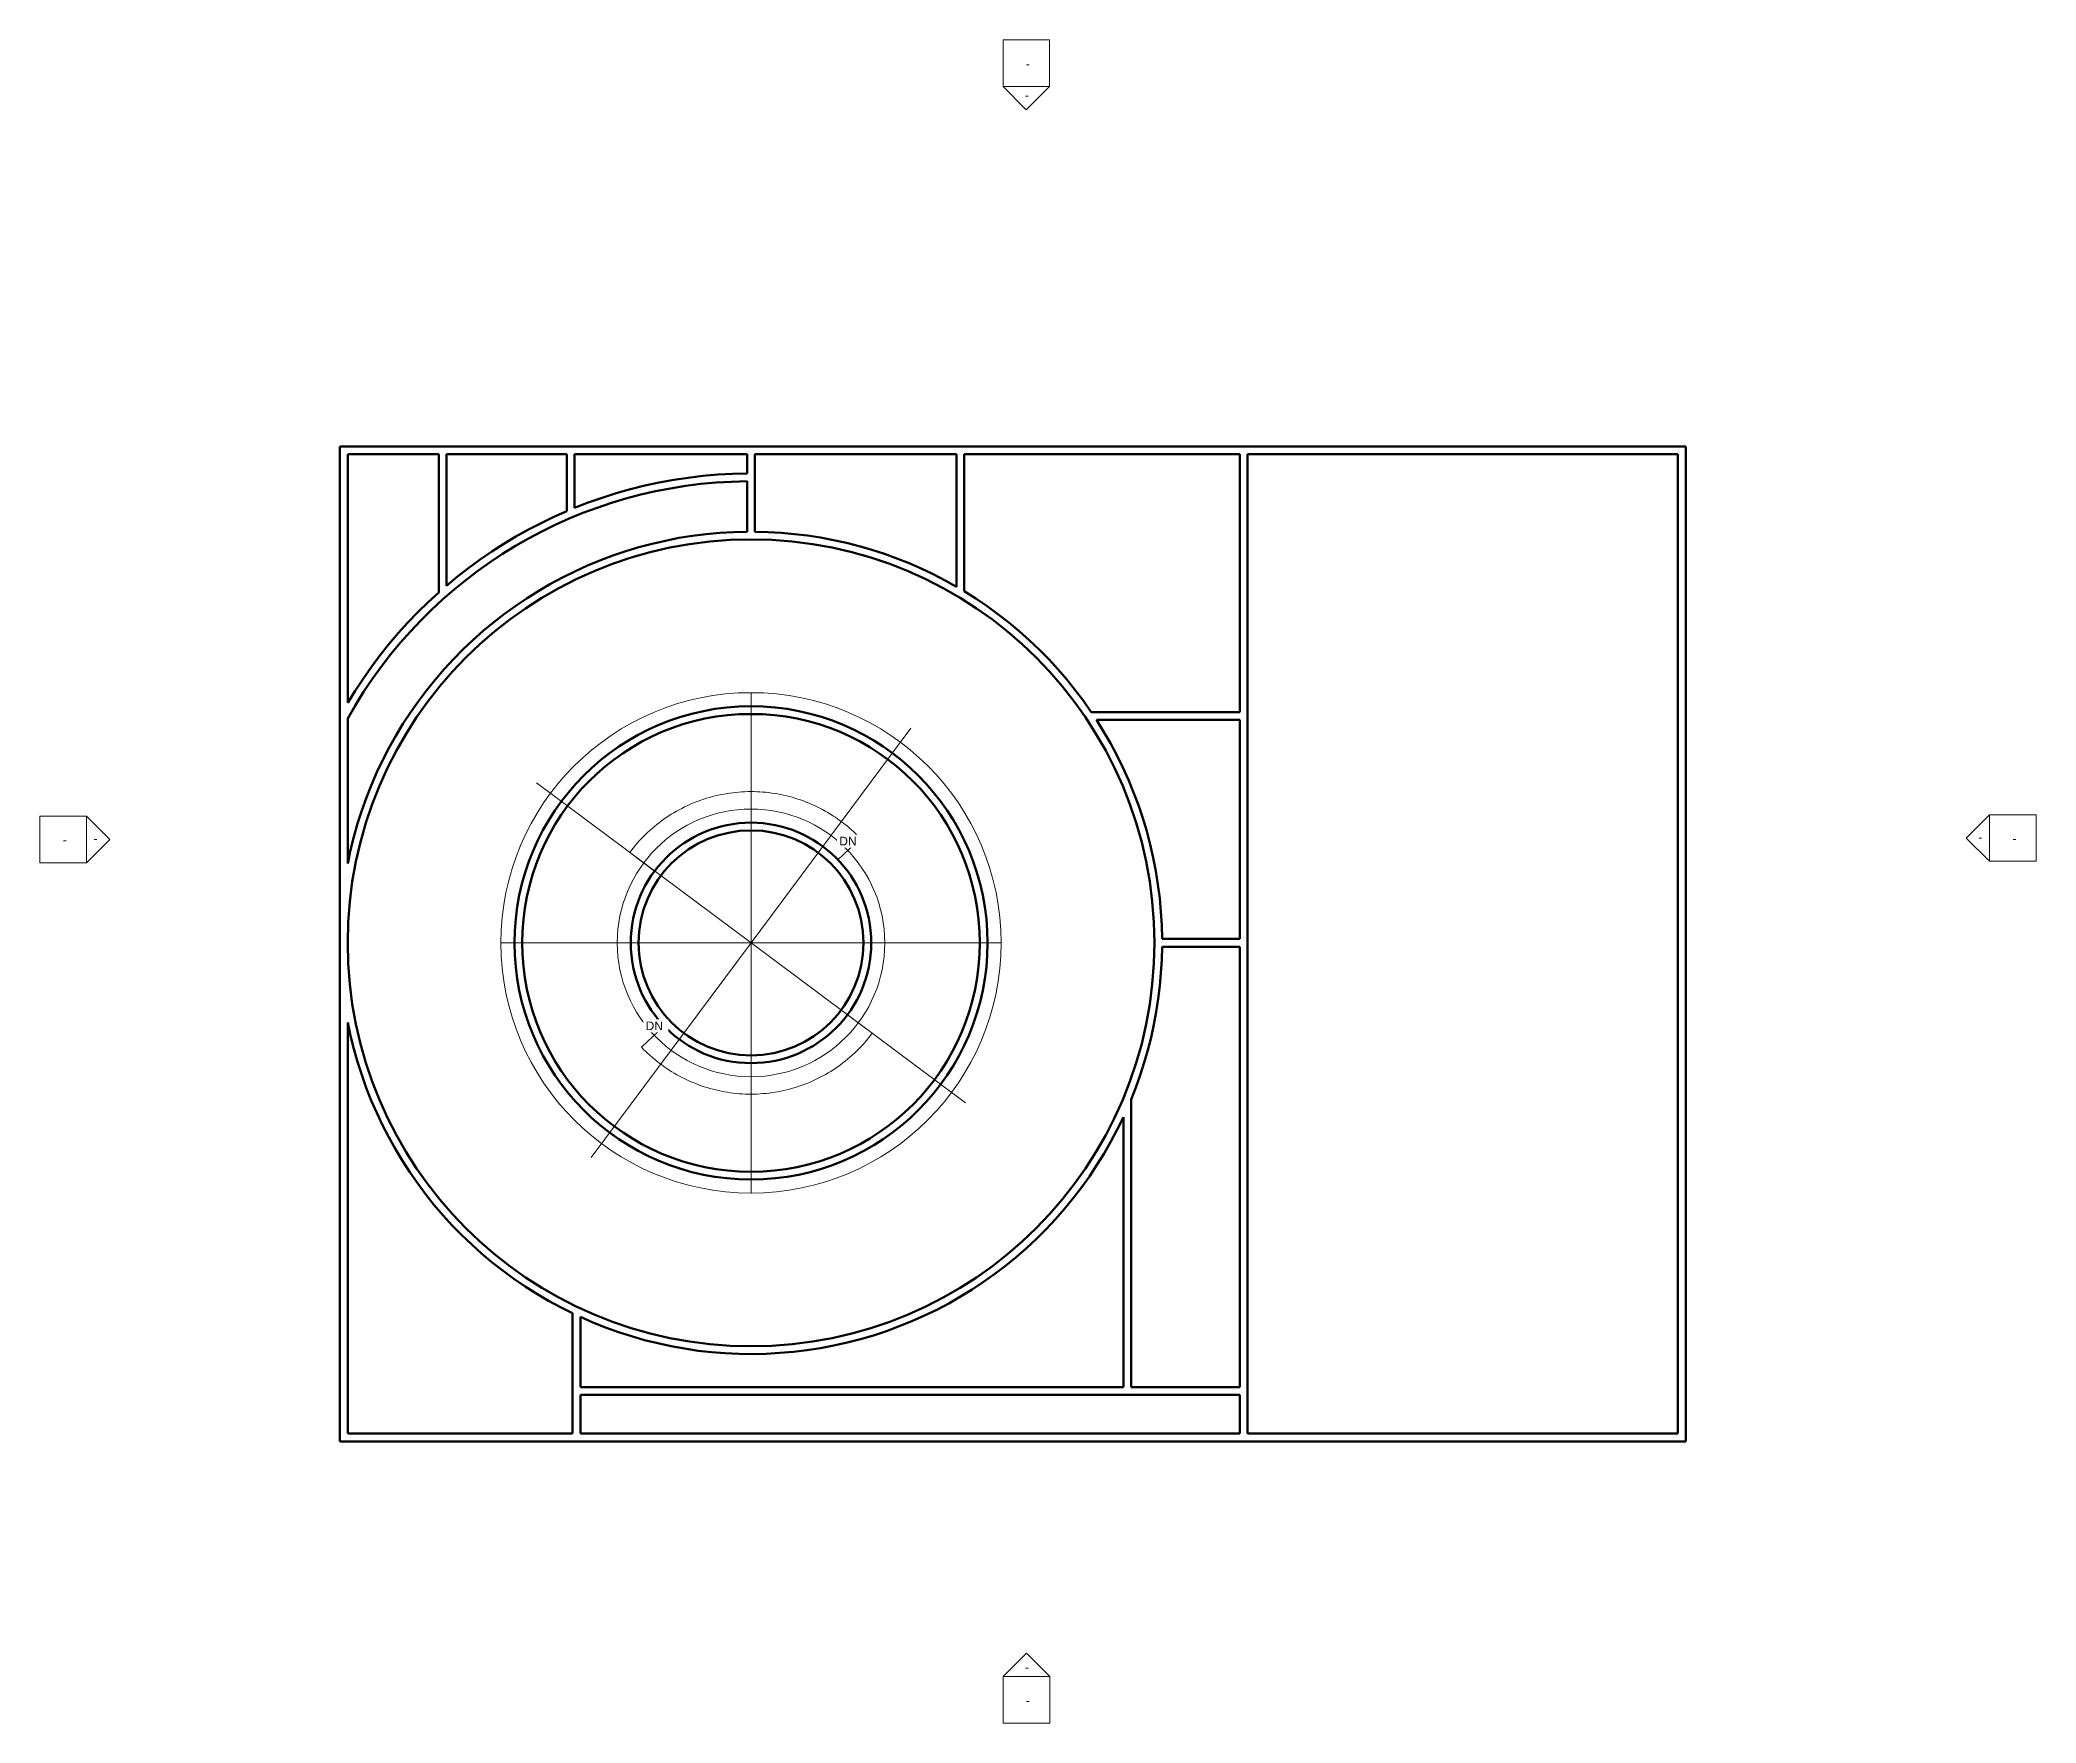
# Model space of a CAD drawing. Header units: inches. Extents: x -1067 to 992, y -835 to 901.
import ezdxf

# ---------------------------------------------------------------- set-up
doc = ezdxf.new("R2010")
doc.units = ezdxf.units.IN
doc.header["$MEASUREMENT"] = 0
for name, color, linetype, lineweight in [('A-ANNO-SYMB', 6, 'Continuous', 9), ('A-ANNO-TEXT', 2, 'Continuous', 9), ('A-DETL', 5, 'Continuous', 9), ('A-FLOR-OTLN', 6, 'Continuous', 13), ('A-FLOR-STRS', 2, 'Continuous', 9), ('A-WALL', 2, 'Continuous', 13)]:
    doc.layers.add(name, color=color, linetype=linetype, lineweight=lineweight)

# ---------------------------------------------------------------- blocks, each defined once
blk = doc.blocks.new('Elevation - Detail Number-151647-Arena C Ring')
at = {"layer": 'A-ANNO-SYMB'}
for p, q in [((-0.25, -0.25), (-0.25, 0.25)), ((-0.25, 0.25), (0.25, 0.25)), ((0.25, 0.25), (0.25, -0.25)), ((0.25, -0.25), (-0.25, -0.25))]:
    blk.add_line(p, q, dxfattribs=at)
blk = doc.blocks.new('Elevation - Detail Number-151370-Arena C Ring')
at = {"layer": 'A-ANNO-SYMB'}
for p, q in [((0, 0.25), (-0.25, 0)), ((0.25, 0), (0, 0.25)), ((-0.25, 0), (0.25, 0))]:
    blk.add_line(p, q, dxfattribs=at)
blk = doc.blocks.new('Elevation - Detail Number-V1-Arena C Ring')
at = {"layer": 'A-ANNO-SYMB'}
for p, q in [((0, 0.25), (-0.25, 0)), ((0.25, 0), (0, 0.25)), ((-0.25, 0), (0.25, 0))]:
    blk.add_line(p, q, dxfattribs=at)

msp = doc.modelspace()

# ---------------------------------------------------------------- linework, layer by layer
at = {"layer": 'A-DETL'}
for p, q in [((-333.4, -30.1), (-333.4, 227.9)), ((-168.5, 191.2), (-333.4, -30.1)), ((-554.7, 134.9), (-333.4, -30.1)), ((-333.4, -30.1), (-591.4, -30.1)), ((-498.4, -251.4), (-333.4, -30.1)), ((-333.4, -30.1), (-75.4, -30.1)), ((-333.4, -30.1), (-333.4, -288.1)), ((-112.1, -195), (-333.4, -30.1))]:
    msp.add_line(p, q, dxfattribs=at)
for radius in [258, 244, 244, 244, 138]:
    msp.add_circle((-333.4, -30.1), radius, dxfattribs=at)
for start, end in [(110.8571, 111.5066), (106.1631, 107.524), (102.0153, 103.5187), (97.9769, 99.4631), (93.9787, 95.2573), (84.7427, 86.0213), (80.5369, 82.0231), (76.4813, 77.9847), (72.476, 73.8369), (68.4934, 69.1429), (132.0428, 133.0124), (127.6069, 129.0255), (123.4997, 125.0113), (119.4747, 120.9336), (115.4827, 116.6401), (63.3599, 64.5173), (59.0664, 60.5253), (54.9887, 56.5003), (50.9745, 52.3931), (46.9876, 47.9572), (140.9745, 142.3931), (136.9876, 137.9572), (42.0428, 43.0124), (37.6069, 39.0255), (153.3599, 154.5173), (149.0664, 150.5253), (144.9887, 146.5003), (33.4997, 35.0113), (29.4747, 30.9336), (25.4827, 26.6401), (162.476, 163.8369), (158.4934, 159.1429), (20.8571, 21.5066), (16.1631, 17.524), (174.7427, 176.0213), (170.5369, 172.0231), (166.4813, 167.9847), (12.0153, 13.5187), (7.9769, 9.4631), (3.9787, 5.2573), (183.9787, 185.2573), (354.7427, 356.0213), (187.9769, 189.4631), (192.0153, 193.5187), (346.4813, 347.9847), (350.5369, 352.0231), (196.1631, 197.524), (200.8571, 201.5066), (338.4934, 339.1429), (342.476, 343.8369), (205.4827, 206.6401), (209.4747, 210.9336), (213.4997, 215.0113), (324.9887, 326.5003), (329.0664, 330.5253), (333.3599, 334.5173), (217.6069, 219.0255), (222.0428, 223.0124), (226.9876, 227.9572), (312.0428, 313.0124), (316.9876, 317.9572), (320.9745, 322.3931), (230.9745, 232.3931), (234.9887, 236.5003), (239.0664, 240.5253), (243.3599, 244.5173), (295.4827, 296.6401), (299.4747, 300.9336), (303.4997, 305.0113), (307.6069, 309.0255), (248.4934, 249.1429), (252.476, 253.8369), (256.4813, 257.9847), (260.5369, 262.0231), (264.7427, 266.0213), (273.9787, 275.2573), (277.9769, 279.4631), (282.0153, 283.5187), (286.1631, 287.524), (290.8571, 291.5066)]:
    msp.add_arc((-333.4, -30.1), 124, start, end, dxfattribs=at)
at = {"layer": 'A-FLOR-OTLN'}
for start, end in [(0, 180), (180, 0)]:
    msp.add_arc((-333.4, -30.1), 244, start, end, dxfattribs=at)
at = {"layer": 'A-FLOR-STRS'}
for p, q in [((-432.8, 44), (-458.5, 63.1)), ((-243.7, 55.5), (-220.6, 77.6)), ((-423.1, -115.7), (-446.3, -137.8)), ((-234, -104.2), (-208.3, -123.3))]:
    msp.add_line(p, q, dxfattribs=at)
for points in [[(-458.5, 63.1), (-453.6, 69.7), (-442.7, 82.1), (-423.7, 98), (-402.4, 110.6), (-379.4, 119.7), (-355.2, 125), (-330.5, 126.5), (-305.9, 124.1), (-282, 117.9), (-259.3, 107.9), (-238.5, 94.5), (-226.2, 83.5), (-220.6, 77.6)], [(-208.3, -123.3), (-213.3, -129.9), (-224.1, -142.3), (-243.2, -158.1), (-264.4, -170.7), (-287.5, -179.8), (-311.6, -185.2), (-336.3, -186.7), (-360.9, -184.3), (-384.9, -178), (-407.5, -168.1), (-428.3, -154.7), (-440.6, -143.7), (-446.3, -137.8)]]:
    msp.add_open_spline(points, degree=3, dxfattribs=at)
at = {"layer": 'A-WALL', "lineweight": 50}
for p, q in [((-757.4, 481.9), (-757.4, -544.1)), ((630.6, 481.9), (-757.4, 481.9)), ((-749.4, 217.3), (-749.4, 473.9)), ((-749.4, 473.9), (-655.4, 473.9)), ((-655.4, 473.9), (-655.4, 331.3)), ((-647.4, 473.9), (-523.4, 473.9)), ((-647.4, 338.2), (-647.4, 473.9)), ((-523.4, 473.9), (-523.4, 415.1)), ((-515.4, 473.9), (-337.4, 473.9)), ((-515.4, 418.4), (-515.4, 473.9)), ((-337.4, 473.9), (-337.4, 453.9)), ((-329.4, 393.9), (-329.4, 473.9)), ((-329.4, 473.9), (-121.4, 473.9)), ((-121.4, 473.9), (-121.4, 337.1)), ((-113.4, 473.9), (170.6, 473.9)), ((-113.4, 332.4), (-113.4, 473.9)), ((170.6, 473.9), (170.6, 207.9)), ((178.6, -536.1), (178.6, 473.9)), ((178.6, 473.9), (622.6, 473.9)), ((622.6, 473.9), (622.6, -536.1)), ((630.6, -544.1), (630.6, 481.9)), ((-337.4, 445.9), (-337.4, 393.9)), ((170.6, 207.9), (17.5, 207.9)), ((-749.4, 51.9), (-749.4, 201.3)), ((22.8, 199.9), (170.6, 199.9)), ((170.6, 199.9), (170.6, -26.1)), ((170.6, -26.1), (90.6, -26.1)), ((90.6, -34.1), (170.6, -34.1)), ((170.6, -34.1), (170.6, -488.1)), ((-749.4, -536.1), (-749.4, -112.1)), ((58.6, -488.1), (58.6, -191.7)), ((50.6, -209.9), (50.6, -488.1)), ((-517.4, -412.1), (-517.4, -536.1)), ((-509.4, -488.1), (-509.4, -415.8)), ((50.6, -488.1), (-509.4, -488.1)), ((170.6, -488.1), (58.6, -488.1)), ((-509.4, -536.1), (-509.4, -496.1)), ((-509.4, -496.1), (170.6, -496.1)), ((170.6, -496.1), (170.6, -536.1)), ((-757.4, -544.1), (630.6, -544.1)), ((-517.4, -536.1), (-749.4, -536.1)), ((170.6, -536.1), (-509.4, -536.1)), ((622.6, -536.1), (178.6, -536.1))]:
    msp.add_line(p, q, dxfattribs=at)
for points in [[(-337.4, 453.9), (-352.6, 453.5), (-367.8, 452.7), (-383, 451.4), (-398.1, 449.6), (-413.1, 447.3), (-428.1, 444.6), (-443, 441.4), (-457.7, 437.7), (-472.4, 433.5), (-486.9, 428.9), (-501.2, 423.9), (-515.4, 418.4)], [(-523.4, 415.1), (-536.8, 409.1), (-550, 402.8), (-563, 396), (-575.8, 388.9), (-588.3, 381.3), (-600.7, 373.4), (-612.7, 365.2), (-624.6, 356.5), (-636.1, 347.6), (-647.4, 338.2)], [(-337.4, 393.9), (-351.6, 393.5), (-365.7, 392.7), (-379.7, 391.4), (-393.8, 389.6), (-407.7, 387.4), (-421.6, 384.6), (-435.4, 381.5), (-449, 377.9), (-462.5, 373.8), (-475.9, 369.2), (-489.2, 364.3), (-502.2, 358.9), (-515.1, 353), (-527.8, 346.8), (-540.2, 340.1), (-552.4, 333), (-564.4, 325.5), (-576.1, 317.6), (-587.6, 309.3), (-598.8, 300.6), (-609.6, 291.6), (-620.2, 282.2), (-630.5, 272.5), (-640.4, 262.4), (-650, 252), (-659.2, 241.3), (-668, 230.3), (-676.5, 219), (-684.7, 207.4), (-692.4, 195.6), (-699.7, 183.5), (-706.6, 171.2), (-713.1, 158.6), (-719.2, 145.9), (-724.8, 132.9), (-730.1, 119.8), (-734.8, 106.5), (-739.2, 93), (-743, 79.4), (-746.5, 65.7), (-749.4, 51.9)], [(-121.4, 337.1), (-133.3, 343.7), (-145.4, 350), (-157.8, 355.8), (-170.2, 361.3), (-182.9, 366.3), (-195.7, 370.9), (-208.7, 375.1), (-221.8, 378.9), (-235, 382.3), (-248.3, 385.3), (-261.6, 387.8), (-275.1, 389.9), (-288.6, 391.5), (-302.2, 392.8), (-315.8, 393.5), (-329.4, 393.9)], [(-655.4, 331.3), (-666.3, 321.2), (-676.9, 310.9), (-687.2, 300.2), (-697.2, 289.2), (-706.8, 277.9), (-716.1, 266.3), (-725, 254.4), (-733.5, 242.3), (-741.6, 229.9), (-749.4, 217.3)], [(17.5, 207.9), (9.4, 219.4), (1, 230.6), (-7.8, 241.5), (-16.9, 252.1), (-26.4, 262.4), (-36.2, 272.3), (-46.4, 282), (-56.8, 291.3), (-67.6, 300.2), (-78.7, 308.8), (-90, 317.1), (-101.6, 324.9), (-113.4, 332.4)], [(90.6, -26.1), (90.2, -12), (89.4, 2), (88.1, 16), (86.3, 30), (84.1, 43.9), (81.4, 57.7), (78.3, 71.4), (74.7, 85), (70.6, 98.4), (66.1, 111.8), (61.2, 124.9), (55.9, 138), (50.1, 150.8), (43.9, 163.4), (37.2, 175.8), (30.2, 188), (22.8, 199.9)], [(58.6, -191.7), (63.5, -179.1), (68.1, -166.4), (72.2, -153.6), (75.9, -140.6), (79.2, -127.6), (82.1, -114.4), (84.6, -101.2), (86.6, -87.8), (88.3, -74.4), (89.4, -61), (90.2, -47.6), (90.6, -34.1)], [(-749.4, -112.1), (-746.5, -125.8), (-743.1, -139.4), (-739.2, -152.9), (-734.9, -166.3), (-730.2, -179.5), (-725.1, -192.6), (-719.5, -205.4), (-713.4, -218.1), (-707, -230.6), (-700.2, -242.9), (-692.9, -254.9), (-685.3, -266.7), (-677.2, -278.2), (-668.8, -289.5), (-660.1, -300.4), (-650.9, -311.1), (-641.5, -321.4), (-631.6, -331.5), (-621.5, -341.2), (-611, -350.6), (-600.3, -359.6), (-589.2, -368.2), (-577.9, -376.5), (-566.3, -384.4), (-554.4, -391.9), (-542.3, -399.1), (-530, -405.8), (-517.4, -412.1)], [(-509.4, -415.8), (-496.5, -421.5), (-483.4, -426.7), (-470.2, -431.4), (-456.8, -435.7), (-443.2, -439.6), (-429.6, -443), (-415.8, -446), (-402, -448.5), (-388, -450.6), (-374, -452.1), (-360, -453.3), (-345.9, -453.9), (-331.8, -454.1), (-317.8, -453.8), (-303.7, -453), (-289.7, -451.8), (-275.7, -450.1), (-261.8, -448), (-247.9, -445.4), (-234.2, -442.3), (-220.6, -438.8), (-207.1, -434.8), (-193.7, -430.4), (-180.5, -425.5), (-167.4, -420.2), (-154.6, -414.5), (-141.9, -408.4), (-129.4, -401.8), (-117.2, -394.8), (-105.2, -387.4), (-93.5, -379.7), (-82, -371.5), (-70.8, -363), (-59.9, -354.1), (-49.3, -344.8), (-39, -335.2), (-29, -325.2), (-19.4, -315), (-10.1, -304.4), (-1.2, -293.5), (7.4, -282.3), (15.6, -270.9), (23.4, -259.1), (30.8, -247.2), (37.8, -235), (44.4, -222.5), (50.6, -209.9)]]:
    msp.add_lwpolyline(points, dxfattribs=at)
for radius, start, end in [(476, 90.4815, 150.9209), (416, 0, 180), (244, 360, 180), (236, 0, 180), (124, 360, 180), (116, 0, 180), (416, 180, 0), (244, 180, 360), (236, 180, 0), (124, 180, 360), (116, 180, 0)]:
    msp.add_arc((-333.4, -30.1), radius, start, end, dxfattribs=at)

# ---------------------------------------------------------------- block references
at = {"layer": 'A-ANNO-SYMB', "xscale": 95.99999999999994, "yscale": 95.99999999999994, "zscale": 95.99999999999994}
for name, p in [('Elevation - Detail Number-151647-Arena C Ring', (-49.5, 877)), ('Elevation - Detail Number-151647-Arena C Ring', (-1042.8, 76.6)), ('Elevation - Detail Number-151647-Arena C Ring', (968, 78)), ('Elevation - Detail Number-151370-Arena C Ring', (-49.3, -786.6)), ('Elevation - Detail Number-151647-Arena C Ring', (-49.3, -810.6))]:
    msp.add_blockref(name, p, dxfattribs=at)
at = {"layer": 'A-ANNO-SYMB', "extrusion": (0, 0, -1), "xscale": 95.99999999999994, "yscale": 95.99999999999994, "zscale": 95.99999999999994}
for p, rotation in [((49.5, 853), 180), ((1018.8, 76.6), 90.00000000000038)]:
    msp.add_blockref('Elevation - Detail Number-V1-Arena C Ring', p, dxfattribs=dict(at, rotation=rotation))
at = {"layer": 'A-ANNO-SYMB', "xscale": 95.99999999999994, "yscale": 95.99999999999994, "zscale": 95.99999999999994, "rotation": 90}
msp.add_blockref('Elevation - Detail Number-151370-Arena C Ring', (944, 78), dxfattribs=at)

# ---------------------------------------------------------------- next in the draw order: texts
at = {"layer": 'A-ANNO-SYMB', "char_height": 8.852, "width": 4.86, "attachment_point": 2, "line_spacing_factor": 0.938532, "bg_fill": 3, "box_fill_scale": 1.25, "bg_fill_color": 0, "bg_fill_transparency": 0}
for insert in [(-47.9, 880.8), (-49, 848.3), (-1041.2, 80.4), (-1009.4, 81.9), (934.5, 83.2), (969.6, 81.8), (-48.8, -772.4), (-47.8, -806.8)]:
    msp.add_mtext('\\fArial|b0|i0|c0|p34|;-', dxfattribs=dict(at, insert=insert))
at = {"layer": 'A-ANNO-TEXT', "char_height": 8.852, "width": 21.268, "attachment_point": 1, "line_spacing_factor": 0.938532, "bg_fill": 3, "box_fill_scale": 1.25, "bg_fill_color": 0, "bg_fill_transparency": 0}
for insert in [(-242.4, 79.3), (-442.1, -111.2)]:
    msp.add_mtext('\\fArial|b0|i0|c0|p34|;DN', dxfattribs=dict(at, insert=insert))

doc.saveas('drawing.dxf')
